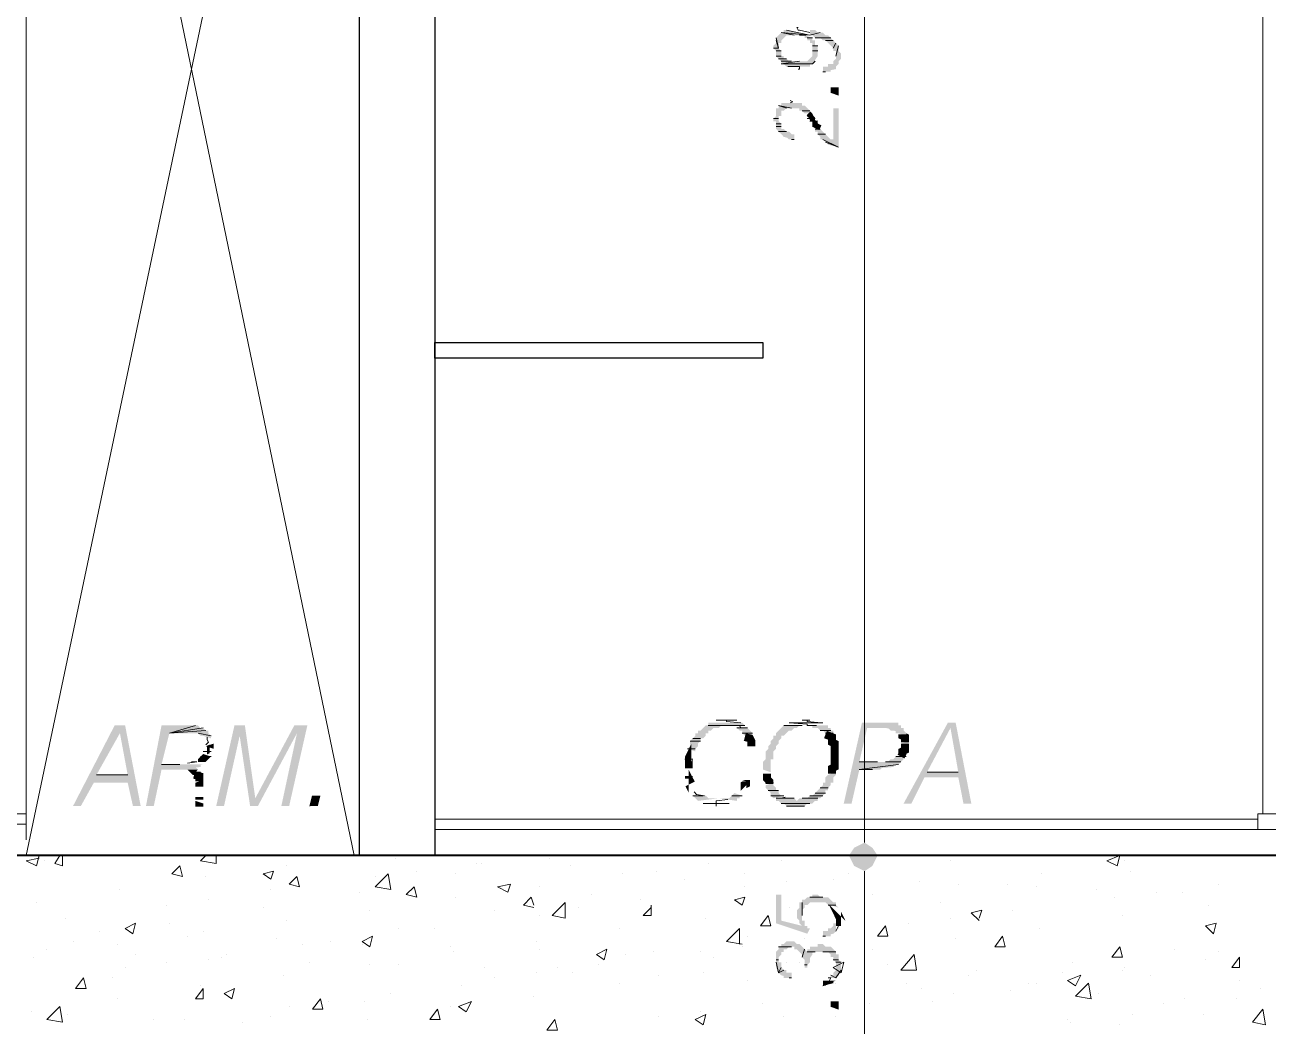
# Model space of a CAD drawing. Header units: millimetres. Extents: x 182 to 575, y -105 to 95.
# Drawn here: x 283.387 to 285.661, y 79.899 to 81.73 of the extents above; entities that cross this region are included whole.
import ezdxf

# ---------------------------------------------------------------- set-up
doc = ezdxf.new("R2010")
doc.units = ezdxf.units.MM
doc.header["$MEASUREMENT"] = 0
doc.layers.add('PDF_Geometry', color=7, linetype='Continuous')
doc.layers.add('PDF_Solid Fills', color=7, linetype='Continuous')

msp = doc.modelspace()

# ---------------------------------------------------------------- hatches: boundary and pattern name
at = {"layer": 'PDF_Solid Fills', "transparency": 33554559}
h = msp.add_hatch(color=256, dxfattribs=at)
h.paths.add_polyline_path([(284.7802, 81.711), (284.8135, 81.711), (284.8231, 81.711), (284.7802, 81.7205), (284.7754, 81.7205), (284.7754, 81.7158), (284.7707, 81.7158), (284.7612, 81.7062), (284.7612, 81.6967), (284.7564, 81.692), (284.7564, 81.6872), (284.7612, 81.6824), (284.7612, 81.6729), (284.7659, 81.6681), (284.7707, 81.6634), (284.7707, 81.6586), (284.7754, 81.6586), (284.7802, 81.6539), (284.8231, 81.6539), (284.8231, 81.6586), (284.8278, 81.6586), (284.8326, 81.6634), (284.8326, 81.6658), (284.8373, 81.6729), (284.8373, 81.692), (284.8326, 81.692), (284.8326, 81.7015), (284.8278, 81.7015), (284.8278, 81.7062), (284.8135, 81.711), (284.8135, 81.7062), (284.8183, 81.7062), (284.8183, 81.7015), (284.8231, 81.7015), (284.8231, 81.6967), (284.8278, 81.6967), (284.8278, 81.6729), (284.8231, 81.6681), (284.8183, 81.6634), (284.785, 81.6634), (284.7802, 81.6681), (284.7754, 81.6681), (284.7754, 81.6729), (284.7707, 81.6729), (284.7707, 81.6824), (284.7659, 81.6872), (284.7659, 81.6967), (284.7707, 81.6967), (284.7707, 81.7015), (284.7754, 81.7062)])
h.paths.add_polyline_path([(284.8469, 81.6443), (284.8612, 81.6443), (284.8612, 81.6472), (284.8707, 81.6491), (284.8707, 81.6539), (284.8754, 81.6586), (284.8754, 81.6634), (284.8802, 81.6681), (284.8802, 81.6777), (284.8754, 81.6824), (284.8754, 81.692), (284.8707, 81.6967), (284.8659, 81.7015), (284.8612, 81.7062), (284.8564, 81.711), (284.8516, 81.711), (284.8469, 81.7158), (284.8373, 81.7158), (284.8326, 81.7205), (284.8231, 81.7205), (284.8231, 81.711), (284.8278, 81.711), (284.8326, 81.7062), (284.8421, 81.7062), (284.8469, 81.7015), (284.8516, 81.7015), (284.8564, 81.6967), (284.8659, 81.6872), (284.8659, 81.6824), (284.8707, 81.6824), (284.8707, 81.6681), (284.8659, 81.6634), (284.8659, 81.6586), (284.8564, 81.6586), (284.8564, 81.6539), (284.8469, 81.6539)])
for points in [[(284.8612, 81.6062), (284.8754, 81.6015), (284.8754, 81.6158), (284.8612, 81.6158)], [(284.7818, 81.5237), (284.785, 81.5205), (284.7945, 81.5205), (284.7945, 81.5301), (284.7897, 81.5301), (284.785, 81.5348), (284.7802, 81.5348), (284.7754, 81.5396), (284.7707, 81.5396), (284.7707, 81.5491), (284.7659, 81.5539), (284.7659, 81.5634), (284.7707, 81.5634), (284.7707, 81.5729), (284.7754, 81.5729), (284.7802, 81.5777), (284.804, 81.5777), (284.804, 81.5729), (284.8088, 81.5729), (284.8135, 81.5682), (284.8231, 81.5682), (284.8231, 81.5729), (284.8183, 81.5777), (284.8135, 81.5824), (284.8088, 81.5824), (284.8088, 81.5872), (284.7707, 81.5872), (284.7707, 81.5824), (284.7659, 81.5824), (284.7659, 81.5777), (284.7612, 81.5777), (284.7612, 81.5634), (284.7564, 81.5586), (284.7564, 81.5539), (284.7612, 81.5539), (284.7612, 81.5396), (284.7659, 81.5348), (284.7707, 81.5301), (284.7754, 81.5253)], [(284.8469, 81.5205), (284.8516, 81.5158), (284.8564, 81.511), (284.8707, 81.5074), (284.8707, 81.5062), (284.8754, 81.5062), (284.8754, 81.5777), (284.8659, 81.5777), (284.8659, 81.5205), (284.8612, 81.5205), (284.8564, 81.5253), (284.8516, 81.5301), (284.8469, 81.5348), (284.8421, 81.5396), (284.8278, 81.5443), (284.8326, 81.5396), (284.8326, 81.5348), (284.8373, 81.5348), (284.8373, 81.5301), (284.8421, 81.5253), (284.8421, 81.5205)], [(283.704, 80.4348), (283.7088, 80.4301), (283.7135, 80.4301), (283.7278, 80.4253), (283.7278, 80.4301), (283.7231, 80.4348), (283.7231, 80.4396), (283.7183, 80.4396), (283.7135, 80.4443), (283.7088, 80.4443), (283.704, 80.4491), (283.6373, 80.4491), (283.6088, 80.3015), (283.6231, 80.3015), (283.6373, 80.3681), (283.704, 80.3681), (283.6998, 80.3723), (283.7088, 80.3729), (283.7088, 80.3771), (283.7135, 80.3777), (283.6373, 80.3777), (283.6516, 80.4348)], [(283.904, 80.4491), (283.8802, 80.4491), (283.8088, 80.3158), (283.7897, 80.4491), (283.7707, 80.4491), (283.7373, 80.3015), (283.7516, 80.3015), (283.7802, 80.4301), (283.7993, 80.3015), (283.8135, 80.3015), (283.885, 80.4348), (283.8564, 80.3015), (283.8707, 80.3015)], [(284.6278, 80.4443), (284.6231, 80.4396), (284.6183, 80.4396), (284.6183, 80.4348), (284.6135, 80.4348), (284.6135, 80.4301), (284.6088, 80.4253), (284.604, 80.4205), (284.604, 80.411), (284.5993, 80.4062), (284.6135, 80.4015), (284.6135, 80.4062), (284.6183, 80.411), (284.6183, 80.4158), (284.6231, 80.4205), (284.6231, 80.4253), (284.6278, 80.4253), (284.6326, 80.4301), (284.6326, 80.4348), (284.6373, 80.4348), (284.6373, 80.4396), (284.6421, 80.4396), (284.6469, 80.4443), (284.6564, 80.4443), (284.6605, 80.4484), (284.6659, 80.4491), (284.704, 80.4491), (284.6993, 80.4539), (284.6373, 80.4539), (284.6373, 80.4491), (284.6326, 80.4491)], [(284.6993, 80.4396), (284.6993, 80.4348), (284.704, 80.4301), (284.7183, 80.4253), (284.7183, 80.4348), (284.7088, 80.4443), (284.6897, 80.4443), (284.6945, 80.4396)], [(283.7326, 80.4062), (283.7326, 80.4158), (283.7183, 80.411)], [(283.704, 80.3824), (283.7183, 80.3824), (283.7278, 80.392), (283.7135, 80.3967), (283.7088, 80.392), (283.704, 80.3872)], [(283.7088, 80.3634), (283.6945, 80.3634), (283.6945, 80.3586), (283.7135, 80.3586)], [(284.8326, 80.311), (284.8373, 80.311), (284.8373, 80.3158), (284.8421, 80.3158), (284.8469, 80.3205), (284.8516, 80.3253), (284.8516, 80.3301), (284.8564, 80.3301), (284.8564, 80.3348), (284.8612, 80.3396), (284.8612, 80.3443), (284.8659, 80.3443), (284.8659, 80.3539), (284.8707, 80.3586), (284.8707, 80.3634), (284.8564, 80.3586), (284.8516, 80.3539), (284.8516, 80.3443), (284.8469, 80.3443), (284.8469, 80.3396), (284.8421, 80.3348), (284.8373, 80.3301), (284.8326, 80.3253), (284.8278, 80.3205), (284.8231, 80.3205), (284.8183, 80.3158), (284.804, 80.3158), (284.7992, 80.311), (284.7945, 80.3158), (284.7612, 80.3158), (284.7612, 80.311), (284.7659, 80.311), (284.7707, 80.3062), (284.7754, 80.3062), (284.7802, 80.3015), (284.8135, 80.3015), (284.8183, 80.3062), (284.8278, 80.3062)], [(283.6993, 80.3443), (283.6993, 80.3396), (283.7135, 80.3396), (283.7135, 80.3491)], [(284.7659, 80.3253), (284.7659, 80.3301), (284.7612, 80.3301), (284.7612, 80.3348), (284.7564, 80.3396), (284.7564, 80.3443), (284.7421, 80.3396), (284.7421, 80.3348), (284.7516, 80.3253), (284.7516, 80.3205), (284.7564, 80.3158), (284.7754, 80.3205), (284.7707, 80.3205)], [(283.6993, 80.3015), (283.7135, 80.3015), (283.7135, 80.3062), (283.6993, 80.311)], [(283.9135, 80.3205), (283.9088, 80.3015), (283.9231, 80.3015), (283.9278, 80.3205)], [(284.904, 80.192), (284.9231, 80.1824), (284.9373, 80.192), (284.9469, 80.211), (284.9373, 80.2253), (284.9231, 80.2348), (284.904, 80.2253), (284.8945, 80.211)], [(284.8516, 80.1253), (284.8564, 80.1205), (284.8612, 80.1205), (284.8754, 80.1158), (284.8707, 80.1205), (284.8707, 80.1253), (284.8659, 80.1253), (284.8564, 80.1348), (284.8421, 80.1348), (284.8373, 80.1396), (284.8278, 80.1396), (284.8278, 80.1348), (284.8183, 80.1348), (284.8135, 80.1301), (284.8088, 80.1301), (284.8088, 80.1253), (284.804, 80.1253), (284.804, 80.1158), (284.7992, 80.111), (284.7992, 80.0967), (284.804, 80.092), (284.804, 80.0872), (284.8088, 80.0824), (284.7707, 80.092), (284.7707, 80.1396), (284.7612, 80.1396), (284.7612, 80.0872), (284.8183, 80.0681), (284.8231, 80.0777), (284.8183, 80.0777), (284.8183, 80.0824), (284.8135, 80.0824), (284.8135, 80.092), (284.8088, 80.092), (284.8088, 80.111), (284.8135, 80.1158), (284.8135, 80.1205), (284.8183, 80.1205), (284.8231, 80.1253)], [(284.7897, 79.9872), (284.7897, 79.9967), (284.7802, 79.9967), (284.7802, 80.0015), (284.7754, 80.0015), (284.7707, 80.0062), (284.7707, 80.0158), (284.7659, 80.0158), (284.7659, 80.0253), (284.7707, 80.0301), (284.7707, 80.0348), (284.7754, 80.0348), (284.7754, 80.0396), (284.7802, 80.0396), (284.785, 80.0443), (284.7945, 80.0443), (284.7945, 80.0396), (284.7992, 80.0396), (284.804, 80.0348), (284.8088, 80.0301), (284.8088, 80.0253), (284.8135, 80.0205), (284.8135, 80.0062), (284.8183, 80.0062), (284.8183, 80.011), (284.8231, 80.0158), (284.8231, 80.0237), (284.8278, 80.0301), (284.8278, 80.0332), (284.8326, 80.0348), (284.8564, 80.0348), (284.8612, 80.0301), (284.8612, 80.0253), (284.8659, 80.0253), (284.8659, 80.0205), (284.8707, 80.0158), (284.8707, 80.0015), (284.8659, 79.9967), (284.8659, 79.992), (284.8612, 79.992), (284.8612, 79.9872), (284.8707, 79.9872), (284.8754, 79.992), (284.8754, 79.9943), (284.8802, 80.0015), (284.8802, 80.0158), (284.8754, 80.0205), (284.8754, 80.0301), (284.8707, 80.0301), (284.8707, 80.0348), (284.8659, 80.0396), (284.8612, 80.0443), (284.8516, 80.0443), (284.8469, 80.0491), (284.8373, 80.0491), (284.8373, 80.0443), (284.8231, 80.0443), (284.8231, 80.0396), (284.8183, 80.0396), (284.8183, 80.0348), (284.8135, 80.0396), (284.8088, 80.0443), (284.804, 80.0491), (284.7992, 80.0491), (284.7945, 80.0539), (284.7802, 80.0539), (284.7754, 80.0491), (284.7707, 80.0491), (284.7707, 80.0443), (284.7659, 80.0443), (284.7659, 80.0396), (284.7612, 80.0348), (284.7612, 80.0062), (284.7659, 79.9967), (284.7707, 79.992), (284.7754, 79.9908), (284.7754, 79.9872)], [(284.8469, 79.9729), (284.8516, 79.9729), (284.8532, 79.9745), (284.8659, 79.9777), (284.8659, 79.9805), (284.8707, 79.9824), (284.8469, 79.9824)], [(284.8612, 79.9348), (284.8754, 79.9301), (284.8754, 79.9443), (284.8612, 79.9443)]]:
    msp.add_hatch(color=256, dxfattribs=at).paths.add_polyline_path(points)
h = msp.add_hatch(color=256, dxfattribs=at)
h.paths.add_polyline_path([(283.5612, 80.4348), (283.5754, 80.3586), (283.5183, 80.3586)])
h.paths.add_polyline_path([(283.5992, 80.3015), (283.5707, 80.4491), (283.5516, 80.4491), (283.4754, 80.3015), (283.4897, 80.3015), (283.5135, 80.3443), (283.5754, 80.3443), (283.585, 80.3015)], flags=0)
h = msp.add_hatch(color=256, dxfattribs=at)
h.paths.add_polyline_path([(284.8088, 80.4491), (284.7754, 80.4491), (284.7707, 80.4443), (284.7659, 80.4396), (284.7612, 80.4348), (284.7612, 80.4301), (284.7564, 80.4301), (284.7564, 80.4253), (284.7516, 80.4205), (284.7516, 80.4158), (284.7469, 80.411), (284.7469, 80.4062), (284.7421, 80.4015), (284.7421, 80.3872), (284.7373, 80.3824), (284.7373, 80.3681), (284.7516, 80.3634), (284.7516, 80.3872), (284.7564, 80.3872), (284.7564, 80.4015), (284.7612, 80.4062), (284.7612, 80.411), (284.7659, 80.4158), (284.7659, 80.4205), (284.7707, 80.4253), (284.7707, 80.4301), (284.7754, 80.4301), (284.7802, 80.4348), (284.785, 80.4396), (284.7897, 80.4396), (284.7945, 80.4443), (284.7992, 80.4443), (284.8033, 80.4484)])
h.paths.add_polyline_path([(284.8278, 80.4479), (284.8278, 80.4443), (284.8373, 80.4443), (284.8421, 80.4396), (284.8469, 80.4396), (284.8516, 80.4348), (284.8707, 80.4301), (284.8659, 80.4348), (284.8659, 80.4396), (284.8612, 80.4396), (284.8612, 80.4443), (284.8564, 80.4443), (284.8564, 80.4491), (284.8183, 80.4491)])
h = msp.add_hatch(color=256, dxfattribs=at)
h.paths.add_polyline_path([(285.004, 80.4205), (284.9897, 80.4158), (285.004, 80.4158)])
h.paths.add_polyline_path([(285.0945, 80.3634), (285.0373, 80.3634), (285.0802, 80.4443)])
h.paths.add_polyline_path([(285.1183, 80.3062), (285.0897, 80.4539), (285.0754, 80.4539), (284.9945, 80.3062), (285.0088, 80.3062), (285.0326, 80.3539), (285.0945, 80.3539), (285.104, 80.3062)], flags=0)
h.paths.add_polyline_path([(284.9945, 80.4396), (284.9945, 80.4443), (284.9897, 80.4443), (284.9897, 80.4491), (284.985, 80.4491), (284.985, 80.4539), (284.9183, 80.4539), (284.885, 80.3062), (284.8993, 80.3062), (284.9135, 80.3681), (284.9516, 80.3681), (284.9548, 80.3713), (284.9754, 80.3729), (284.9795, 80.3769), (284.985, 80.3777), (284.9897, 80.3824), (284.9945, 80.3872), (284.9945, 80.392), (284.9802, 80.392), (284.9754, 80.3872), (284.9707, 80.3872), (284.9659, 80.3824), (284.9135, 80.3824), (284.9278, 80.4443), (284.9612, 80.4443), (284.9667, 80.4435), (284.9707, 80.4396), (284.9754, 80.4396), (284.9802, 80.4386), (284.9802, 80.4348), (284.985, 80.4348), (284.9993, 80.4301), (284.9993, 80.4348)])
h = msp.add_hatch(color=256, dxfattribs=at)
h.paths.add_polyline_path([(284.6135, 80.3158), (284.6183, 80.311), (284.6564, 80.3158), (284.6373, 80.3158), (284.6326, 80.3205), (284.6088, 80.3205)])
h.paths.add_polyline_path([(284.6564, 80.3158), (284.6897, 80.311), (284.6897, 80.3158), (284.6945, 80.3158), (284.6945, 80.3205), (284.6993, 80.3205), (284.685, 80.3253), (284.6802, 80.3205), (284.6754, 80.3158)])
h = msp.add_hatch(color=256, dxfattribs=at)
h.paths.add_polyline_path([(284.8564, 80.1348), (284.8183, 80.1348), (284.8564, 80.1348)], flags=0)
h.paths.add_polyline_path([(284.8135, 80.1301), (284.8612, 80.1301), (284.8135, 80.1301)], flags=0)
h.paths.add_polyline_path([(284.8612, 80.1301), (284.8135, 80.1301), (284.8612, 80.1301)], flags=0)
h.paths.add_polyline_path([(284.8088, 80.1301), (284.8659, 80.1253), (284.8088, 80.1301)], flags=0)
h = msp.add_hatch(color=256, dxfattribs=at)
h.paths.add_polyline_path([(284.7992, 80.1062), (284.7992, 80.1015), (284.7992, 80.1062)], flags=0)
h.paths.add_polyline_path([(284.7992, 80.1015), (284.7992, 80.1062), (284.7992, 80.1015)], flags=0)
h.paths.add_polyline_path([(284.804, 80.1158), (284.804, 80.092), (284.804, 80.1158)], flags=0)
h.paths.add_polyline_path([(284.804, 80.092), (284.804, 80.1158), (284.804, 80.092)], flags=0)
h.paths.add_polyline_path([(284.804, 80.0872), (284.804, 80.1253), (284.804, 80.0872)], flags=0)
h = msp.add_hatch(color=256, dxfattribs=at)
h.paths.add_polyline_path([(284.8778, 80.0872), (284.8754, 80.0872), (284.8707, 80.0729), (284.8754, 80.0777), (284.8754, 80.0801), (284.8802, 80.0872), (284.8802, 80.092)])
h.paths.add_polyline_path([(284.8469, 80.0634), (284.8612, 80.0634), (284.8612, 80.067), (284.8659, 80.0681), (284.8707, 80.0729), (284.8707, 80.0872), (284.8659, 80.0872), (284.8659, 80.0824), (284.8612, 80.0777), (284.8564, 80.0777), (284.8564, 80.0729), (284.8469, 80.0729)])

# ---------------------------------------------------------------- linework, layer by layer
at = {"layer": 'PDF_Geometry', "lineweight": 13}
for points in [[(283.3897, 83.111), (283.9897, 80.211)], [(283.3897, 80.211), (283.9992, 83.111)], [(283.3897, 80.2967), (283.3897, 80.2872), (283.3897, 83.092)], [(284.9231, 80.2348), (284.9231, 80.2586), (284.9231, 83.0586), (284.9231, 83.0824)], [(285.6516, 82.4396), (285.6516, 80.2872)], [(284.8016, 81.7253), (284.7993, 81.7253), (284.8016, 81.7205), (284.8016, 81.7205), (284.804, 81.7205), (284.804, 81.7205), (284.8231, 81.7158)], [(284.7945, 81.711), (284.7707, 81.7158), (284.7945, 81.711)], [(284.8112, 81.711), (284.8159, 81.711), (284.804, 81.711)], [(284.8183, 81.7062), (284.8278, 81.7062), (284.8183, 81.7062)], [(284.8421, 81.7062), (284.8612, 81.7062), (284.8421, 81.7062)], [(284.8516, 81.7015), (284.8659, 81.7015), (284.8516, 81.7015)], [(284.7564, 81.6872), (284.7659, 81.6872), (284.7564, 81.6872)], [(284.7659, 81.6872), (284.7564, 81.6872), (284.7659, 81.6872)], [(284.7612, 81.6824), (284.7707, 81.6824), (284.7612, 81.6824)], [(284.8278, 81.692), (284.8373, 81.692), (284.8278, 81.692)], [(284.8373, 81.6824), (284.8278, 81.6824), (284.8373, 81.6824)], [(284.8659, 81.6872), (284.8707, 81.6967), (284.8659, 81.6872)], [(284.7659, 81.6681), (284.7802, 81.6681), (284.7659, 81.6681)], [(284.7707, 81.6634), (284.7897, 81.6634), (284.7707, 81.6634)], [(284.7897, 81.6634), (284.7707, 81.6634), (284.7897, 81.6634)], [(284.8278, 81.6586), (284.7707, 81.6586), (284.8278, 81.6586)], [(284.7754, 81.6586), (284.8231, 81.6586), (284.7754, 81.6586)], [(284.8016, 81.6491), (284.804, 81.6491), (284.804, 81.6515), (284.804, 81.6539), (284.7826, 81.6539)], [(284.7873, 81.592), (284.7921, 81.5896), (284.7873, 81.5872), (284.7873, 81.5872)], [(284.8754, 81.6015), (284.8612, 81.6062), (284.8754, 81.6015)], [(284.7897, 81.5777), (284.7659, 81.5824), (284.7897, 81.5777)], [(284.7802, 81.5777), (284.7659, 81.5824), (284.7802, 81.5777)], [(284.8088, 81.5729), (284.8231, 81.5729), (284.8088, 81.5729)], [(284.8183, 81.5634), (284.8278, 81.5634), (284.8183, 81.5634)], [(284.7564, 81.5586), (284.7659, 81.5586), (284.7564, 81.5586)], [(284.7707, 81.5491), (284.7612, 81.5491), (284.7707, 81.5491)], [(284.7612, 81.5443), (284.7707, 81.5443), (284.7612, 81.5443)], [(284.8326, 81.5586), (284.8183, 81.5586), (284.8326, 81.5586)], [(284.8373, 81.5539), (284.8231, 81.5539), (284.8373, 81.5539)], [(284.8278, 81.5443), (284.8421, 81.5443), (284.8278, 81.5443)], [(284.8421, 81.5396), (284.8326, 81.5396), (284.8421, 81.5396)], [(284.7659, 81.5348), (284.7802, 81.5348), (284.7659, 81.5348)], [(284.7802, 81.5348), (284.7659, 81.5348), (284.7802, 81.5348)], [(284.8516, 81.5301), (284.8373, 81.5301), (284.8516, 81.5301)], [(284.8516, 81.5158), (284.8754, 81.5062), (284.8516, 81.5158)], [(283.3897, 80.2396), (283.3897, 80.2682)], [(285.6421, 80.2777), (284.1373, 80.2777)], [(285.6421, 80.2586), (284.1373, 80.2586)], [(284.9231, 79.8824), (284.9231, 79.911), (284.9231, 80.1586), (284.9231, 80.1824)], [(284.8469, 80.1348), (284.8231, 80.1348), (284.8469, 80.1348)], [(284.8088, 80.111), (284.8088, 80.1253), (284.8088, 80.111)], [(284.8564, 80.1205), (284.8707, 80.1205), (284.8564, 80.1205)], [(284.8707, 80.1205), (284.8564, 80.1205), (284.8707, 80.1205)], [(284.7897, 80.0443), (284.7659, 80.0443), (284.7897, 80.0443)], [(284.7659, 80.0443), (284.7897, 80.0443), (284.7659, 80.0443)], [(284.8088, 80.0253), (284.8135, 80.0396), (284.8088, 80.0253)], [(284.7659, 80.0205), (284.7612, 80.0205), (284.7659, 80.0205)], [(284.7612, 80.0158), (284.7659, 79.9967), (284.7612, 80.0158)], [(284.8707, 80.0348), (284.8469, 80.0348), (284.8707, 80.0348)], [(284.8469, 80.0348), (284.8707, 80.0348), (284.8469, 80.0348)], [(284.8659, 80.0205), (284.8754, 80.0205), (284.8659, 80.0205)], [(284.8802, 80.0158), (284.8707, 80.0158), (284.8802, 80.0158)], [(284.8183, 80.011), (284.8135, 80.011), (284.8183, 80.011)], [(284.8588, 79.9824), (284.8612, 79.9872), (284.8564, 79.9872)], [(284.8754, 79.9301), (284.8612, 79.9348), (284.8754, 79.9301)]]:
    msp.add_lwpolyline(points, dxfattribs=at)
at = {"layer": 'PDF_Geometry', "lineweight": 25}
for points in [[(283.9992, 80.211), (283.9992, 83.111), (284.1373, 83.111), (284.1373, 80.211)], [(284.1421, 80.211), (283.9897, 80.211)]]:
    msp.add_lwpolyline(points, dxfattribs=at)
at = {"layer": 'PDF_Geometry', "lineweight": 13}
for points in [[(284.7612, 81.7062), (284.7659, 81.6872), (284.7612, 81.7062)], [(284.7612, 81.7015), (284.7659, 81.6872), (284.7612, 81.7015)], [(284.7707, 81.7158), (284.8231, 81.711), (284.7707, 81.7158)], [(284.7802, 81.7205), (284.8231, 81.711), (284.7802, 81.7205)], [(284.8421, 81.7158), (284.8231, 81.711), (284.8421, 81.7158)], [(284.8326, 81.7062), (284.8612, 81.7062), (284.8326, 81.7062)], [(284.8754, 81.692), (284.8707, 81.6729), (284.8754, 81.692)], [(284.7612, 81.6729), (284.7707, 81.6729), (284.7612, 81.6729)], [(284.804, 81.6634), (284.7707, 81.6586), (284.804, 81.6634)], [(284.785, 81.6634), (284.7707, 81.6634), (284.785, 81.6634)], [(284.8326, 81.6634), (284.8278, 81.6586), (284.8326, 81.6634)], [(284.8516, 81.6443), (284.8469, 81.6443), (284.8516, 81.6443)], [(284.7897, 81.5205), (284.7945, 81.5205), (284.7897, 81.5205)], [(284.8469, 81.5205), (284.8754, 81.5062), (284.8469, 81.5205)], [(284.8326, 80.211), (285.3326, 80.211)], [(284.8088, 80.1015), (284.8088, 80.1253), (284.8088, 80.1015)], [(284.8516, 80.0634), (284.8469, 80.0634), (284.8516, 80.0634)], [(284.8754, 80.0824), (284.8707, 80.0729), (284.8754, 80.0824)], [(284.8707, 80.0729), (284.8707, 80.0729), (284.8707, 80.0729)], [(284.8326, 80.0348), (284.8183, 80.0348), (284.8326, 80.0348)], [(284.7707, 80.0062), (284.7659, 79.9967), (284.7707, 80.0062)], [(284.7754, 80.0015), (284.7659, 79.9967), (284.7754, 80.0015)], [(284.8802, 80.0015), (284.8707, 79.9872), (284.8802, 80.0015)], [(284.785, 79.9872), (284.7897, 79.9872), (284.785, 79.9872)], [(284.8612, 79.9777), (284.8469, 79.9729), (284.8612, 79.9777)], [(284.8612, 79.992), (284.8707, 79.9872), (284.8612, 79.992)]]:
    msp.add_lwpolyline(points, close=True, dxfattribs=at)
at = {"layer": 'PDF_Geometry', "lineweight": 13, "const_width": 0.00952}
for points in [[(284.8207, 81.5682), (284.8231, 81.5658), (284.8254, 81.561), (284.8278, 81.5586), (284.8278, 81.5539)], [(284.835, 81.5539), (284.8326, 81.5515), (284.8326, 81.5467), (284.8421, 81.542)]]:
    msp.add_lwpolyline(points, dxfattribs=at)
at = {"layer": 'PDF_Geometry', "lineweight": 25}
msp.add_lwpolyline([(284.7373, 81.1491), (284.7373, 81.1205), (284.1373, 81.1205), (284.1373, 81.1491)], close=True, dxfattribs=at)
at = {"layer": 'PDF_Geometry', "lineweight": 20}
for points in [[(283.6993, 80.4491), (283.6516, 80.4348), (283.6993, 80.4491)], [(283.7135, 80.4443), (283.6516, 80.4348), (283.7135, 80.4443)], [(283.7183, 80.4396), (283.6516, 80.4348), (283.7183, 80.4396)], [(283.704, 80.4348), (283.7278, 80.4301), (283.704, 80.4348)], [(284.9993, 80.392), (284.9802, 80.392), (284.9993, 80.392)], [(284.985, 80.3777), (284.9135, 80.3681), (284.985, 80.3777)], [(284.9373, 80.3681), (284.9135, 80.3681), (284.9373, 80.3681)], [(283.2897, 80.2872), (283.3897, 80.2872), (283.3897, 80.2682), (283.2897, 80.2682)], [(285.7993, 80.2872), (285.7993, 80.2586), (285.6421, 80.2586), (285.6421, 80.2872)]]:
    msp.add_lwpolyline(points, close=True, dxfattribs=at)
for points in [[(284.704, 80.4491), (284.6373, 80.4491), (284.704, 80.4491)], [(284.6897, 80.4586), (284.6516, 80.4586), (284.6897, 80.4586)], [(284.6731, 80.4586), (284.6707, 80.4586), (284.6707, 80.4586), (284.6707, 80.4586), (284.6707, 80.4586), (284.6707, 80.4562), (284.6969, 80.4539)], [(284.6969, 80.4443), (284.6945, 80.4491), (284.6731, 80.4491)], [(284.8088, 80.4491), (284.7754, 80.4491), (284.8088, 80.4491)], [(284.835, 80.4491), (284.8183, 80.4491), (284.8183, 80.4515), (284.785, 80.4539)], [(284.785, 80.4539), (284.8469, 80.4539), (284.785, 80.4539)], [(284.8088, 80.4586), (284.8231, 80.4586), (284.8088, 80.4586)], [(284.8159, 80.4586), (284.8135, 80.4586), (284.8183, 80.4586), (284.8183, 80.4586), (284.8183, 80.4586), (284.8183, 80.4562), (284.8445, 80.4539)], [(283.7207, 80.4277), (283.7207, 80.4229), (283.7231, 80.4181), (283.7183, 80.4134)], [(284.6088, 80.4253), (284.6231, 80.4253), (284.6088, 80.4253)], [(284.6897, 80.4443), (284.7088, 80.4443), (284.6897, 80.4443)], [(284.6993, 80.4348), (284.7183, 80.4348), (284.6993, 80.4348)], [(284.7183, 80.4253), (284.7088, 80.4253), (284.7183, 80.4253)], [(284.8421, 80.4396), (284.8612, 80.4396), (284.8421, 80.4396)], [(284.8516, 80.4348), (284.8659, 80.4348), (284.8516, 80.4348)], [(284.6135, 80.4062), (284.5993, 80.4062), (284.6135, 80.4062)], [(284.5993, 80.4062), (284.6135, 80.4062), (284.5993, 80.4062)], [(284.6231, 80.4205), (284.604, 80.4205), (284.6231, 80.4205)], [(283.685, 80.3801), (283.7016, 80.3824), (283.6921, 80.3824)], [(283.7088, 80.392), (283.7278, 80.392), (283.7088, 80.392)], [(283.7135, 80.4015), (283.7278, 80.4015), (283.7135, 80.4015)], [(284.5945, 80.3872), (284.6088, 80.3872), (284.5945, 80.3872)], [(284.6088, 80.3872), (284.5945, 80.3872), (284.6088, 80.3872)], [(284.9135, 80.3824), (284.9469, 80.3824), (284.9135, 80.3824)], [(284.9897, 80.3824), (284.9612, 80.3824), (284.9897, 80.3824)], [(283.5183, 80.3586), (283.5754, 80.3586), (283.5183, 80.3586)], [(283.6373, 80.3777), (283.6707, 80.3777), (283.6373, 80.3777)], [(283.7088, 80.3634), (283.6945, 80.3634), (283.7088, 80.3634)], [(285.0373, 80.3634), (285.0945, 80.3634), (285.0373, 80.3634)], [(283.7135, 80.3396), (283.6993, 80.3396), (283.7135, 80.3396)], [(284.7421, 80.3443), (284.7564, 80.3443), (284.7421, 80.3443)], [(284.7564, 80.3443), (284.7421, 80.3443), (284.7564, 80.3443)], [(284.8421, 80.3348), (284.8564, 80.3348), (284.8421, 80.3348)], [(283.6993, 80.3158), (283.7135, 80.3158), (283.6993, 80.3158)], [(283.9088, 80.3015), (283.9135, 80.3205), (283.9088, 80.3015)], [(284.6278, 80.3205), (284.6088, 80.3205), (284.6278, 80.3205)], [(284.6088, 80.3205), (284.6278, 80.3205), (284.6088, 80.3205)], [(284.6112, 80.3277), (284.6159, 80.3229), (284.6302, 80.3205)], [(284.6731, 80.3134), (284.6516, 80.311), (284.6516, 80.3086), (284.6516, 80.3062), (284.6516, 80.3062), (284.6516, 80.3015), (284.6516, 80.3015), (284.6516, 80.3015)], [(284.6802, 80.3205), (284.6993, 80.3205), (284.6802, 80.3205)], [(284.7469, 80.3301), (284.7659, 80.3301), (284.7469, 80.3301)], [(284.7659, 80.3301), (284.7469, 80.3301), (284.7659, 80.3301)], [(284.7516, 80.3205), (284.7754, 80.3205), (284.7516, 80.3205)], [(284.7754, 80.3205), (284.7516, 80.3205), (284.7754, 80.3205)], [(284.7945, 80.3158), (284.7612, 80.3158), (284.7945, 80.3158)], [(284.7873, 80.3158), (284.7707, 80.3158), (284.7778, 80.3181)], [(284.8088, 80.3158), (284.8373, 80.3158), (284.8088, 80.3158)], [(284.8231, 80.3205), (284.8469, 80.3205), (284.8231, 80.3205)], [(284.8326, 80.3253), (284.8516, 80.3253), (284.8326, 80.3253)], [(283.7135, 80.3015), (283.6993, 80.3015), (283.7135, 80.3015)], [(283.6993, 80.3015), (283.7135, 80.3015), (283.6993, 80.3015)], [(284.6278, 80.3062), (284.6754, 80.3062), (284.6278, 80.3062)], [(284.6754, 80.3062), (284.6278, 80.3062), (284.6754, 80.3062)], [(284.7707, 80.3062), (284.8231, 80.3062), (284.7707, 80.3062)], [(284.8135, 80.3015), (284.7802, 80.3015), (284.8135, 80.3015)]]:
    msp.add_lwpolyline(points, dxfattribs=at)
at = {"layer": 'PDF_Geometry', "lineweight": 20, "const_width": 0.0143}
for points in [[(284.7159, 80.411), (284.7159, 80.4158), (284.7159, 80.4205), (284.7135, 80.4253), (284.704, 80.4277)], [(284.8516, 80.4324), (284.8635, 80.4277), (284.8635, 80.4229), (284.8635, 80.4181), (284.8683, 80.4158), (284.8683, 80.411), (284.8683, 80.4062), (284.8683, 80.4015), (284.8683, 80.3967), (284.8683, 80.392), (284.8683, 80.3872), (284.8683, 80.3824), (284.8683, 80.3777), (284.8683, 80.3729), (284.8635, 80.3705), (284.8635, 80.3658), (284.8635, 80.361)], [(284.9921, 80.4324), (284.9921, 80.4301), (284.9969, 80.4277), (284.9969, 80.4229), (284.9969, 80.4181)], [(284.9969, 80.4158), (284.9969, 80.4134), (284.9969, 80.4086), (284.9969, 80.4039), (284.9921, 80.4015), (284.9921, 80.3967), (284.9897, 80.392)], [(283.6969, 80.3586), (283.7064, 80.3562), (283.7064, 80.3515), (283.7064, 80.3467)]]:
    msp.add_lwpolyline(points, dxfattribs=at)
at = {"layer": 'PDF_Geometry', "lineweight": 20}
for points in [[(283.7254, 80.4086, 0, 0, 0), (283.7254, 80.4062, 0.0143, 0.0143, 0), (283.7207, 80.4039, 0, 0, 0), (283.7207, 80.3991, 0, 0, 0), (283.7207, 80.3943, 0, 0, 0)], [(284.6064, 80.4039, 0, 0, 0), (284.6064, 80.3991, 0.0143, 0.0143, 0), (284.604, 80.3943, 0.0143, 0.0143, 0), (284.6016, 80.3896, 0.0143, 0.0143, 0), (284.6016, 80.3848, 0.0143, 0.0143, 0), (284.6016, 80.3801, 0.0143, 0.0143, 0), (284.6016, 80.3753, 0.0143, 0.0143, 0), (284.6016, 80.3705, 0, 0, 0), (284.6016, 80.3658, 0, 0, 0), (284.6016, 80.361, 0, 0, 0), (284.6016, 80.3562, 0.0143, 0.0143, 0), (284.6016, 80.3515, 0, 0, 0), (284.6016, 80.3467, 0.019, 0.019, 0), (284.604, 80.342, 0, 0, 0), (284.6064, 80.3372, 0, 0, 0), (284.6088, 80.3348, 0, 0, 0), (284.6088, 80.3301, 0, 0, 0), (284.604, 80.3277, 0, 0, 0)], [(283.6993, 80.3634, 0.0135, 0.0135, 0), (283.6945, 80.3681, 0, 0, 0), (283.6778, 80.3681, 0, 0, 0)], [(284.7445, 80.3658, 0, 0, 0), (284.7445, 80.361, 0.0143, 0.0143, 0), (284.7445, 80.3562, 0.0143, 0.0143, 0), (284.7445, 80.3515, 0.0135, 0.0135, 0), (284.7493, 80.3467, 0.0143, 0.0143, 0), (284.7493, 80.342, 0, 0, 0)], [(283.7064, 80.3396, 0.0143, 0.0143, 0), (283.7064, 80.3372, 0, 0, 0), (283.7064, 80.3181, 0.0143, 0.0143, 0), (283.7064, 80.3134, 0, 0, 0), (283.7064, 80.3086, 0, 0, 0)], [(284.7064, 80.3467, 0.0143, 0.0143, 0), (284.7064, 80.342, 0.0143, 0.0143, 0), (284.7016, 80.3396, 0.0101, 0.0101, 0), (284.7016, 80.3348, 0, 0, 0), (284.6969, 80.3301, 0, 0, 0), (284.6945, 80.3253, 0, 0, 0), (284.6993, 80.3229, 0, 0, 0)]]:
    msp.add_lwpolyline(points, format="xyseb", dxfattribs=at)
at = {"layer": 'PDF_Geometry', "lineweight": 40}
msp.add_lwpolyline([(292.9516, 79.8586), (293.404, 79.8586), (293.404, 80.211), (280.6802, 80.211), (280.304, 80.211), (280.304, 79.8586), (280.6802, 79.8586), (280.7516, 79.8586)], dxfattribs=at)
at = {"layer": 'PDF_Geometry', "lineweight": 0}
for points in [[(283.4135, 80.211), (283.4088, 80.192), (283.3897, 80.2015), (283.4135, 80.2062)], [(283.4231, 80.2015), (283.4231, 80.2015)], [(283.4564, 80.211), (283.4564, 80.192), (283.4421, 80.1967), (283.4516, 80.211)], [(283.7373, 80.211), (283.7373, 80.1967), (283.7088, 80.2015), (283.7183, 80.211)], [(284.0659, 80.2062), (284.0659, 80.2062)], [(284.3469, 80.2062), (284.3469, 80.2062)], [(284.7707, 80.2015), (284.7707, 80.2015)], [(285.0802, 80.2015), (285.0802, 80.2015)], [(285.3993, 80.2015), (285.3993, 80.2015)], [(283.8659, 80.192), (283.8659, 80.192)], [(284.104, 80.1824), (284.104, 80.1824)], [(284.1754, 80.1777), (284.1754, 80.1777)], [(284.2135, 80.1967), (284.2135, 80.1967)], [(284.2231, 80.1967), (284.2231, 80.1967)], [(284.385, 80.192), (284.385, 80.192)], [(284.4802, 80.1777), (284.4802, 80.1777)], [(284.5421, 80.1824), (284.5421, 80.1824)], [(284.6373, 80.1967), (284.6373, 80.1967)], [(284.704, 80.1777), (284.704, 80.1777)], [(284.8945, 80.1777), (284.8945, 80.1777)], [(285.2469, 80.1777), (285.2469, 80.1777)], [(285.4088, 80.1824), (285.4088, 80.1824)], [(283.7183, 80.1729), (283.7183, 80.1729)], [(284.0278, 80.1729), (284.0278, 80.1729)], [(284.3278, 80.1539), (284.3278, 80.1539)], [(284.5945, 80.1681), (284.5945, 80.1681)], [(284.704, 80.1539), (284.704, 80.1539)], [(284.7802, 80.1634), (284.7802, 80.1634)], [(284.8659, 80.1681), (284.8659, 80.1681)], [(285.0231, 80.1634), (285.0231, 80.1634)], [(285.0945, 80.1586), (285.0945, 80.1586)], [(285.185, 80.1586), (285.185, 80.1586)], [(285.2373, 80.1539), (285.2373, 80.1539)], [(285.5707, 80.1586), (285.5707, 80.1586)], [(283.5612, 80.1491), (283.5612, 80.1491)], [(283.7231, 80.1301), (283.7231, 80.1301)], [(283.8373, 80.1491), (283.8373, 80.1491)], [(283.9992, 80.1443), (283.9992, 80.1443)], [(284.1754, 80.1348), (284.1754, 80.1348)], [(284.3183, 80.1158), (284.2992, 80.1205), (284.3135, 80.1348), (284.3183, 80.1205)], [(284.4231, 80.1396), (284.4231, 80.1396)], [(284.5135, 80.1301), (284.5135, 80.1301)], [(284.9373, 80.1396), (284.9373, 80.1396)], [(285.3469, 80.1491), (285.3469, 80.1491)], [(285.3802, 80.1348), (285.3802, 80.1348)], [(285.4564, 80.1443), (285.4564, 80.1443)], [(285.504, 80.1443), (285.504, 80.1443)], [(283.4088, 80.1253), (283.4088, 80.1253)], [(283.6469, 80.1205), (283.6469, 80.1205)], [(283.8231, 80.1158), (283.8231, 80.1158)], [(284.0183, 80.111), (284.0183, 80.111)], [(284.2469, 80.111), (284.2469, 80.111)], [(284.3992, 80.1158), (284.3992, 80.1158)], [(284.5326, 80.1205), (284.5326, 80.1015), (284.5183, 80.1015), (284.5326, 80.1158)], [(284.785, 80.1158), (284.785, 80.1158)], [(285.0612, 80.1253), (285.0612, 80.1253)], [(285.1326, 80.092), (285.1183, 80.1062), (285.1373, 80.111), (285.1326, 80.0967)], [(285.1945, 80.111), (285.1945, 80.111)], [(285.5516, 80.1205), (285.5516, 80.1205)], [(283.4612, 80.0967), (283.4612, 80.0967)], [(283.6516, 80.0872), (283.6516, 80.0872)], [(283.8659, 80.092), (283.8659, 80.092)], [(284.3278, 80.1015), (284.3278, 80.1015)], [(284.6326, 80.0967), (284.6326, 80.0967)], [(284.885, 80.0967), (284.885, 80.0967)], [(285.004, 80.0872), (285.004, 80.0872)], [(285.0802, 80.0967), (285.0802, 80.0967)], [(285.3945, 80.1015), (285.3945, 80.1015)], [(283.5231, 80.0729), (283.5231, 80.0729)], [(283.685, 80.0634), (283.685, 80.0634)], [(283.7135, 80.0729), (283.7135, 80.0729)], [(284.0231, 80.0634), (284.0231, 80.0634)], [(284.0707, 80.0777), (284.0707, 80.0777)], [(284.1373, 80.0777), (284.1373, 80.0777)], [(284.4754, 80.0777), (284.4754, 80.0777)], [(284.6993, 80.0491), (284.6707, 80.0539), (284.6945, 80.0777), (284.6945, 80.0491)], [(284.7088, 80.0634), (284.7088, 80.0634)], [(285.2421, 80.0777), (285.2421, 80.0777)], [(283.4278, 80.0396), (283.4278, 80.0396)], [(283.4754, 80.0539), (283.4754, 80.0539)], [(283.5564, 80.0491), (283.5564, 80.0491)], [(283.8469, 80.0586), (283.8469, 80.0586)], [(283.8945, 80.0491), (283.8945, 80.0491)], [(283.9469, 80.0539), (283.9469, 80.0539)], [(284.004, 80.0491), (284.004, 80.0491)], [(284.1659, 80.0443), (284.1659, 80.0443)], [(284.3231, 80.0539), (284.3231, 80.0539)], [(284.3278, 80.0396), (284.3278, 80.0396)], [(284.6993, 80.0443), (284.6993, 80.0443)], [(284.8135, 80.0586), (284.8135, 80.0586)], [(284.9373, 80.0396), (284.9373, 80.0396)], [(285.0897, 80.0586), (285.0897, 80.0586)], [(285.4897, 80.0396), (285.4897, 80.0396)], [(283.404, 80.0253), (283.404, 80.0253)], [(283.5897, 80.0301), (283.5897, 80.0301)], [(283.6469, 80.0158), (283.6469, 80.0158)], [(283.7231, 80.0205), (283.7231, 80.0205)], [(283.7469, 80.0253), (283.7469, 80.0253)], [(283.7564, 80.0301), (283.7564, 80.0301)], [(283.9088, 80.0158), (283.9088, 80.0158)], [(284.1707, 80.0348), (284.1707, 80.0348)], [(284.485, 80.0301), (284.485, 80.0301)], [(284.5373, 80.0348), (284.5373, 80.0348)], [(284.6231, 80.0348), (284.6231, 80.0348)], [(284.6469, 80.0253), (284.6469, 80.0253)], [(284.7802, 80.0158), (284.7802, 80.0158)], [(284.804, 80.0158), (284.804, 80.0158)], [(285.304, 80.0158), (285.304, 80.0158)], [(285.3754, 80.0253), (285.3754, 80.0253)], [(285.5469, 80.0205), (285.5469, 80.0205)], [(285.5707, 80.0348), (285.5707, 80.0348)], [(283.5707, 80.0062), (283.5707, 80.0062)], [(284.0183, 80.011), (284.0183, 80.011)], [(284.0707, 80.011), (284.0707, 80.011)], [(284.2278, 80.0062), (284.2278, 80.0062)], [(284.3231, 79.9967), (284.3231, 79.9967)], [(284.3612, 80.0062), (284.3612, 80.0062)], [(284.3897, 79.9967), (284.3897, 79.9967)], [(284.4373, 80.011), (284.4373, 80.011)], [(284.6278, 79.9967), (284.6278, 79.9967)], [(284.9659, 80.011), (284.9659, 80.011)], [(285.1278, 80.0015), (285.1278, 80.0015)], [(285.285, 79.9967), (285.285, 79.9967)], [(285.3945, 80.0015), (285.3945, 80.0015)], [(285.3993, 80.0062), (285.3993, 80.0062)], [(283.5469, 79.9872), (283.5469, 79.9872)], [(283.7088, 79.9729), (283.7088, 79.9729)], [(283.8612, 79.992), (283.8612, 79.992)], [(284.185, 79.9729), (284.185, 79.9729)], [(284.2469, 79.9872), (284.2469, 79.9872)], [(284.4754, 79.9777), (284.4754, 79.9777)], [(284.5469, 79.992), (284.5469, 79.992)], [(284.7088, 79.9824), (284.7088, 79.9824)], [(284.8707, 79.9777), (284.8707, 79.9777)], [(284.9993, 79.9777), (284.9993, 79.9777)], [(285.1135, 79.992), (285.1135, 79.992)], [(285.2231, 79.9777), (285.2231, 79.9777)], [(285.2373, 79.9777), (285.2373, 79.9777)], [(285.4469, 79.992), (285.4469, 79.992)], [(285.6088, 79.9824), (285.6088, 79.9824)], [(283.5564, 79.9491), (283.5564, 79.9491)], [(284.0564, 79.9586), (284.0564, 79.9586)], [(284.3183, 79.9539), (284.3183, 79.9539)], [(284.9231, 79.9681), (284.9231, 79.9681)], [(285.0278, 79.9681), (285.0278, 79.9681)], [(285.085, 79.9586), (285.085, 79.9586)], [(285.1897, 79.9634), (285.1897, 79.9634)], [(285.3516, 79.9586), (285.3516, 79.9586)], [(285.5088, 79.9491), (285.5088, 79.9491)], [(285.604, 79.9491), (285.604, 79.9491)], [(285.6469, 79.9681), (285.6469, 79.9681)], [(283.3993, 79.9253), (283.3993, 79.9253)], [(283.8707, 79.9348), (283.8707, 79.9348)], [(283.9421, 79.9443), (283.9421, 79.9443)], [(284.0088, 79.9443), (284.0088, 79.9443)], [(284.1659, 79.9348), (284.1659, 79.9348)], [(284.6231, 79.9253), (284.6231, 79.9253)], [(284.7373, 79.9396), (284.7373, 79.9396)], [(284.9326, 79.9396), (284.9326, 79.9396)], [(285.0469, 79.9443), (285.0469, 79.9443)], [(285.4707, 79.9396), (285.4707, 79.9396)], [(283.4659, 79.9205), (283.4659, 79.9205)], [(283.6231, 79.911), (283.6231, 79.911)], [(283.6802, 79.911), (283.6802, 79.911)], [(283.785, 79.9062), (283.785, 79.9062)], [(283.8373, 79.9158), (283.8373, 79.9158)], [(284.0135, 79.911), (284.0135, 79.911)], [(284.5469, 79.9158), (284.5469, 79.9158)], [(284.7754, 79.9158), (284.7754, 79.9158)], [(284.8707, 79.9158), (284.8707, 79.9158)], [(285.2945, 79.911), (285.2945, 79.911)], [(285.2993, 79.9062), (285.2993, 79.9062)], [(285.4135, 79.9205), (285.4135, 79.9205)], [(285.5421, 79.9205), (285.5421, 79.9205)], [(285.3897, 79.9015), (285.3897, 79.9015)]]:
    msp.add_lwpolyline(points, dxfattribs=at)
for points in [[(285.3897, 80.211), (285.385, 80.192), (285.3659, 80.2015)], [(283.6707, 80.192), (283.6754, 80.1729), (283.6564, 80.1777)], [(283.8421, 80.1824), (283.8373, 80.1681), (283.8231, 80.1777)], [(284.0564, 80.1491), (284.0278, 80.1539), (284.0516, 80.1777)], [(283.885, 80.1729), (283.8897, 80.1539), (283.8707, 80.1586)], [(284.0993, 80.1539), (284.104, 80.1348), (284.085, 80.1396)], [(284.2754, 80.1586), (284.2707, 80.1443), (284.2516, 80.1539)], [(284.704, 80.1348), (284.6993, 80.1205), (284.685, 80.1301)], [(284.3754, 80.0967), (284.3516, 80.1015), (284.3754, 80.1253)], [(283.5897, 80.0872), (283.585, 80.0681), (283.5707, 80.0777)], [(284.7469, 80.1015), (284.7516, 80.0824), (284.7326, 80.0824)], [(285.5659, 80.0872), (285.5612, 80.0681), (285.5469, 80.0824)], [(284.0231, 80.0634), (284.0183, 80.0443), (284.004, 80.0539)], [(284.9612, 80.0824), (284.9659, 80.0634), (284.9469, 80.0634)], [(285.1754, 80.0634), (285.1802, 80.0443), (285.1612, 80.0443)], [(284.4516, 80.0396), (284.4469, 80.0205), (284.4326, 80.0301)], [(285.3897, 80.0443), (285.3945, 80.0253), (285.3754, 80.0253)], [(284.885, 80.0158), (284.8802, 79.9967), (284.8659, 80.0062)], [(285.0183, 80.0015), (284.9897, 80.0015), (285.0135, 80.0301)], [(285.6088, 80.0253), (285.6088, 80.0062), (285.5945, 80.0062)], [(283.4945, 79.9872), (283.4992, 79.9681), (283.4802, 79.9681)], [(285.3183, 79.992), (285.3088, 79.9729), (285.2945, 79.9824)], [(285.3373, 79.9491), (285.3088, 79.9539), (285.3326, 79.9777)], [(283.7135, 79.9681), (283.7135, 79.9491), (283.6993, 79.9491)], [(283.7707, 79.9681), (283.7659, 79.9491), (283.7516, 79.9586)], [(283.9278, 79.9491), (283.9326, 79.9301), (283.9135, 79.9301)], [(283.4564, 79.9062), (283.4278, 79.911), (283.4516, 79.9348)], [(284.1421, 79.9301), (284.1469, 79.911), (284.1278, 79.911)], [(284.204, 79.9443), (284.1945, 79.9253), (284.1802, 79.9348)], [(285.6564, 79.9015), (285.6326, 79.9062), (285.6516, 79.9301)], [(284.3564, 79.911), (284.3612, 79.892), (284.3421, 79.892)], [(284.6326, 79.9205), (284.6278, 79.9015), (284.6135, 79.911)]]:
    msp.add_lwpolyline(points, close=True, dxfattribs=at)
at = {"layer": 'PDF_Geometry', "lineweight": 13}
msp.add_lwpolyline([(284.8754, 80.0824, 0.00952, 0.00952, 0), (284.8754, 80.0967, 0.00952, 0.00952, 0), (284.8754, 80.1015, 0.0143, 0.0143, 0), (284.8731, 80.1062, 0, 0, 0), (284.8707, 80.1086, 0, 0, 0), (284.8683, 80.1134, 0, 0, 0), (284.8683, 80.1181, 0, 0, 0)], format="xyseb", dxfattribs=at)
at = {"layer": 'PDF_Solid Fills', "transparency": 33554559}
for points in [[(284.7897, 80.4539), (284.785, 80.4539), (284.8469, 80.4539)], [(284.785, 80.4539), (284.8469, 80.4539), (284.8469, 80.4539)], [(284.7135, 80.3443), (284.6993, 80.3491), (284.7135, 80.3491)], [(284.6564, 80.3015), (284.6516, 80.3015), (284.6469, 80.3015)], [(284.6564, 80.3015), (284.6564, 80.3015), (284.6516, 80.3015)]]:
    msp.add_solid(points, dxfattribs=at)

doc.saveas('drawing.dxf')
